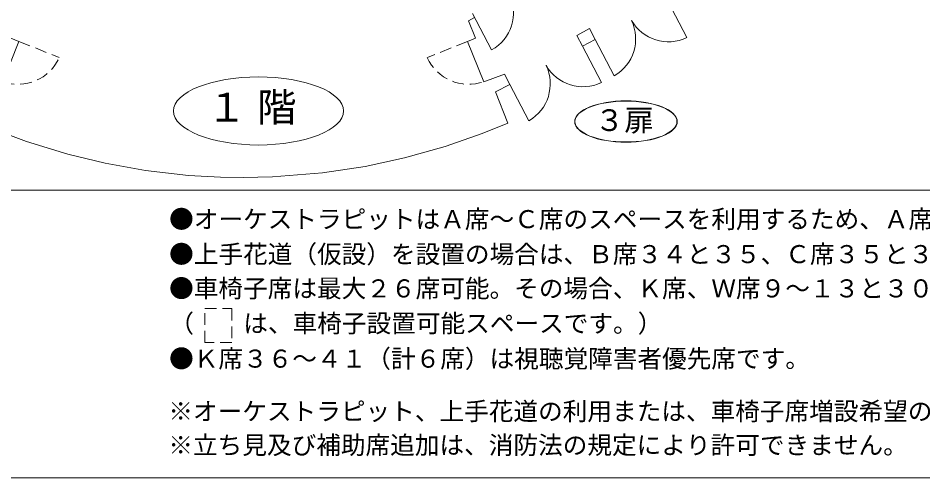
# Model space of a CAD drawing. Units: millimetres on the paper. Extents: x -1 to 280, y -216 to -20.
# Drawn here: x 45.6 to 137.4, y -216.3 to -169.7 of the extents above; entities that cross this region are included whole.
import ezdxf
from ezdxf.enums import TextEntityAlignment as Align

# ---------------------------------------------------------------- set-up
doc = ezdxf.new("R2010")
doc.units = ezdxf.units.MM
doc.linetypes.add('DASHED1', pattern=[1.8, 1.2, -0.6])
for name, color, linetype, lineweight in [('0-A', 7, 'DASHED1', 9), ('0-C', 7, 'Continuous', 9), ('0-F', 7, 'Continuous', 9), ('F-F', 7, 'Continuous', 9)]:
    doc.layers.add(name, color=color, linetype=linetype, lineweight=lineweight)
doc.styles.add('HGｺﾞｼｯｸE', font='')
doc.styles.get('HGｺﾞｼｯｸE').set_extended_font_data('HGｺﾞｼｯｸE')

msp = doc.modelspace()

# ---------------------------------------------------------------- linework, layer by layer
at = {"layer": '0-A'}
for p, q in [((64.572, -199.175), (67.34, -199.175)), ((64.572, -202.627), (64.572, -199.175)), ((67.34, -199.175), (67.34, -202.627)), ((67.34, -202.627), (64.572, -202.627))]:
    msp.add_line(p, q, dxfattribs=at)
at = {"layer": '0-C'}
for centre, major_axis, ratio in [((70.034, -179.136), (8.625, 0), 0.4), ((107.307, -180.21), (5.203, 0), 0.403183), ((107.307, -180.21), (5.189, 0), 0.401596), ((107.307, -180.21), (5.175, 0), 0.4)]:
    msp.add_ellipse(centre, major_axis=major_axis, ratio=ratio, dxfattribs=at)
at = {"layer": '0-F'}
for p, q in [((113.479, -171.697), (111.544, -168.016)), ((93.676, -172.934), (91.74, -169.253)), ((104.181, -171.887), (106.118, -175.568)), ((104.818, -176.251), (102.883, -172.57)), ((95.521, -176.441), (97.456, -180.125))]:
    msp.add_line(p, q, dxfattribs=at)
at = {"layer": '0-F', "linetype": 'DASHED1'}
for p, q in [((45.724, -172.079), (49.815, -173.714)), ((91.247, -172.079), (87.158, -173.714)), ((91.247, -172.079), (87.158, -173.714))]:
    msp.add_line(p, q, dxfattribs=at)
at = {"layer": '0-F'}
for points in [[(43.316, -181.056), (46.488, -182.232), (50.693, -183.52), (54.486, -184.433), (58.572, -185.162), (62.924, -185.663), (66.16, -185.85), (68.486, -185.89), (71.463, -185.825), (76.512, -185.415), (80.851, -184.754), (84.848, -183.889), (88.978, -182.728), (92.707, -181.428), (95.336, -180.36), (94.077, -177.19), (95.521, -176.441), (94.972, -175.393), (92.881, -176.17), (91.247, -172.079), (92.058, -171.765), (91.345, -169.982), (91.958, -169.653)], [(44.916, -171.76), (45.724, -172.079), (44.091, -176.17)], [(102.951, -172.702), (102.883, -172.57), (102.951, -172.702)], [(102.951, -172.702), (102.883, -172.57), (102.951, -172.702)]]:
    msp.add_lwpolyline(points, dxfattribs=at)
msp.add_lwpolyline([(102.883, -172.57), (102.306, -171.469), (103.601, -170.784), (104.181, -171.887)], close=True, dxfattribs=at)
for centre, radius, start, end in [((91.74, -169.254), 4.159, 297.74729, 27.74463), ((103.97, -171.822), 4.318, 299.82638, 25.66554), ((111.611, -167.8), 4.322, 209.85359, 295.61333), ((95.306, -176.377), 4.321, 299.84204, 25.62164), ((102.948, -172.358), 4.319, 209.85654, 295.65599)]:
    msp.add_arc(centre, radius, start, end, dxfattribs=at)
at = {"layer": '0-F', "linetype": 'DASHED1'}
for centre, start, end in [((45.631, -171.862), 250.33027, 336.12972), ((91.341, -171.862), 203.87082, 289.67027), ((91.341, -171.862), 203.87082, 289.67027)]:
    msp.add_arc(centre, 4.575, start, end, dxfattribs=at)
at = {"layer": 'F-F'}
for p, q in [((-0.619, -187.174), (220.372, -187.174)), ((-0.619, -216.339), (279.381, -216.339))]:
    msp.add_line(p, q, dxfattribs=at)

# ---------------------------------------------------------------- texts
at = {"layer": '0-A', "style": 'HGｺﾞｼｯｸE'}
for s, p in [('●オーケストラピットはＡ席～Ｃ席のスペースを利用するため、Ａ席～Ｃ席とＤ席（計８５席）を撤去。', (60.964, -191.57)), ('●上手花道（仮設）を設置の場合は、Ｂ席３４と３５、Ｃ席３５と３６、Ｄ席３６と３７、Ｅ席３７（計７席）を撤去。', (60.964, -195.118)), ('●車椅子席は最大２６席可能。その場合、Ｋ席、Ｗ席９～１３と３０～３４（計３９席）は撤去。', (60.964, -198.592)), ('（\u3000\u3000は、車椅子設置可能スペースです。）', (60.989, -202.138)), ('●Ｋ席３６～４１（計６席）は視聴覚障害者優先席です。', (60.964, -205.713)), ('※オーケストラピット、上手花道の利用または、車椅子席増設希望の方は、打合せ時に浦添市てだこホールスタッフまでご相談ください。', (60.888, -211.049)), ('※立ち見及び補助席追加は、消防法の規定により許可できません。', (60.888, -214.479))]:
    msp.add_text(s, height=1.833, dxfattribs=at).set_placement(p, align=Align.BOTTOM_LEFT)
at = {"layer": '0-C', "style": 'HGｺﾞｼｯｸE'}
for s, height, p in [('１ 階', 2.933, (64.796, -181.095)), ('３扉', 2.199, (104.136, -181.829))]:
    msp.add_text(s, height=height, dxfattribs=at).set_placement(p, align=Align.BOTTOM_LEFT)

doc.saveas('drawing.dxf')
